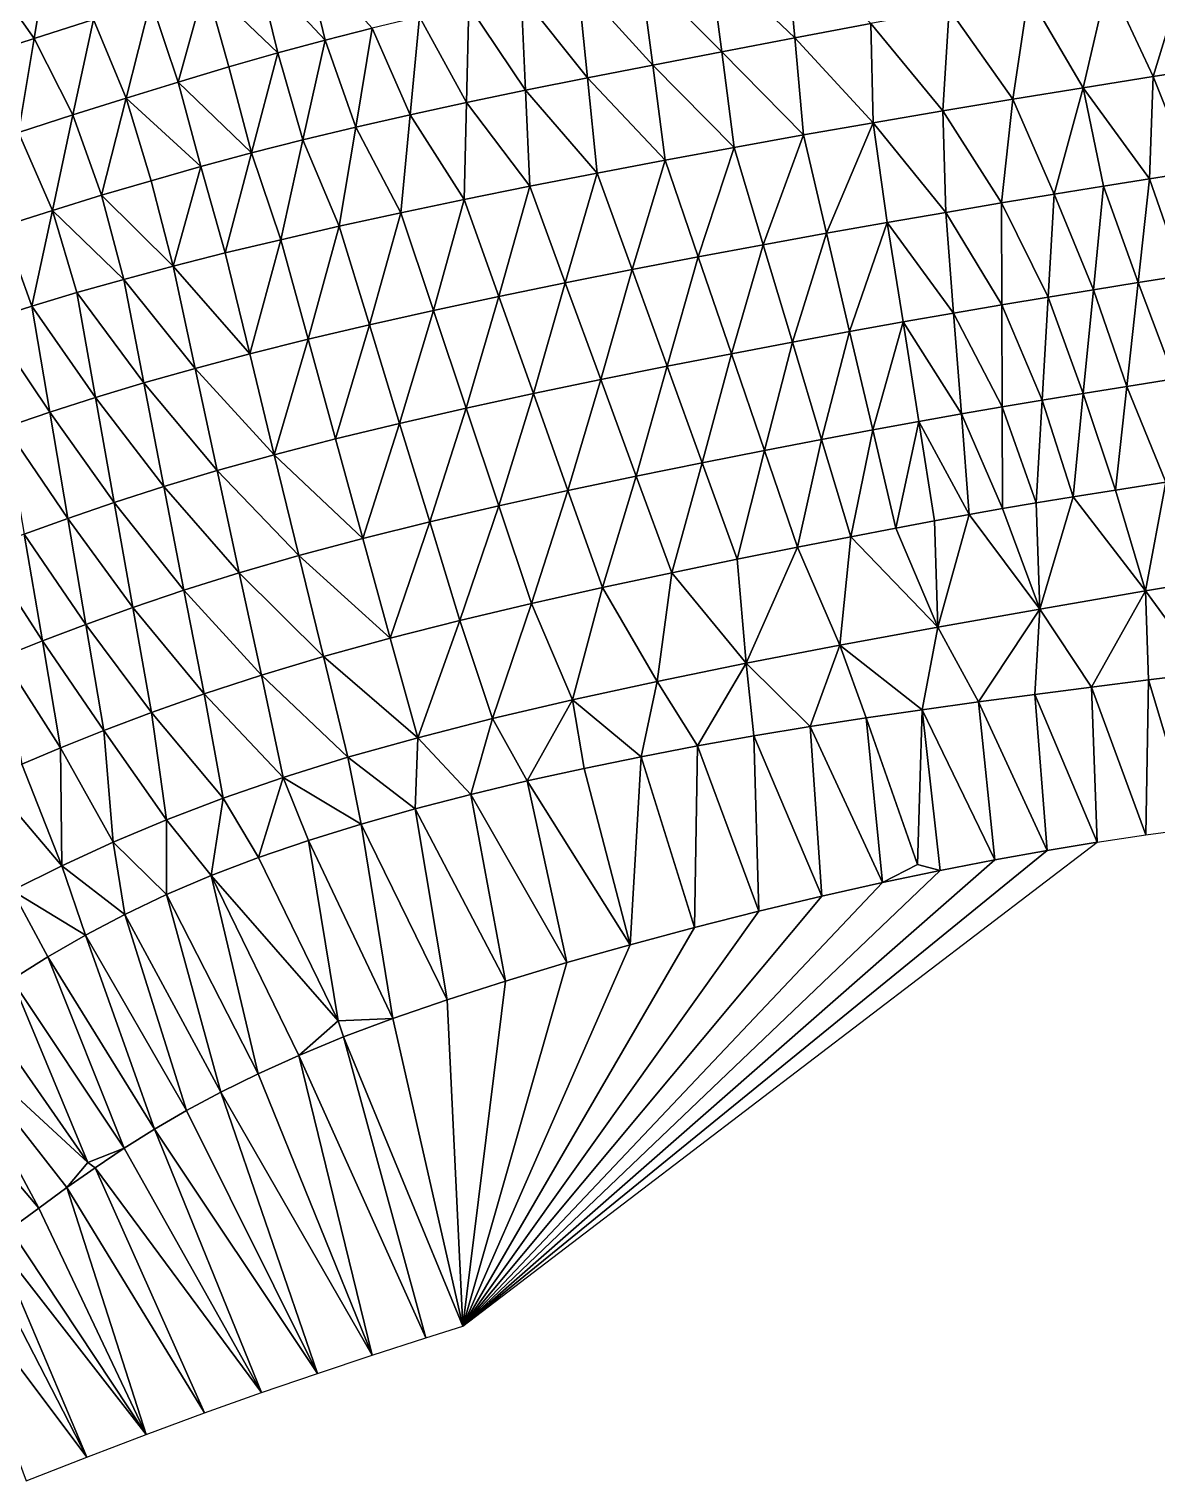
# Model space of a CAD drawing. Header units: metres. Extents: x 0 to 433, y 0 to 317.
# Drawn here: x 226.35 to 240.3, y 264.07 to 282.02 of the extents above; entities that cross this region are included whole.
import ezdxf

# ---------------------------------------------------------------- set-up
doc = ezdxf.new("R2010")
doc.units = ezdxf.units.M
doc.layers.add('TERRAIN_TIN', color=8, linetype='Continuous')

msp = doc.modelspace()

# ---------------------------------------------------------------- linework, layer by layer
at = {"layer": 'TERRAIN_TIN'}
for points in [[(225.785, 282.802, 6), (226.418, 281.904, 7), (226.609, 283.064, 6)], [(226.609, 283.064, 6), (226.418, 281.904, 7), (227.152, 282.141, 7)], [(229.17, 282.785, 7), (230.017, 281.885, 8), (229.757, 282.964, 7)], [(230.017, 281.885, 8), (230.596, 282.033, 8), (229.757, 282.964, 7)], [(234.766, 282.923, 8), (235.822, 281.912, 9), (235.714, 283.112, 8)], [(235.822, 281.912, 9), (236.764, 282.088, 9), (235.714, 283.112, 8)], [(225.785, 282.802, 6), (225.666, 281.662, 7), (226.418, 281.904, 7)], [(229.431, 281.726, 8), (229.17, 282.785, 7), (228.536, 282.585, 7)], [(230.017, 281.885, 8), (229.17, 282.785, 7), (229.431, 281.726, 8)], [(234.92, 281.741, 9), (234.766, 282.923, 8), (233.912, 282.752, 8)], [(234.92, 281.741, 9), (235.822, 281.912, 9), (234.766, 282.923, 8)], [(239.698, 282.626, 9), (240.257, 281.434, 10), (240.671, 282.8, 9)], [(240.257, 281.434, 10), (241.128, 281.572, 10), (240.671, 282.8, 9)], [(228.199, 281.366, 8), (228.536, 282.585, 7), (227.86, 282.369, 7)], [(228.536, 282.585, 7), (228.199, 281.366, 8), (228.825, 281.553, 8)], [(229.431, 281.726, 8), (228.536, 282.585, 7), (228.825, 281.553, 8)], [(232.44, 282.45, 8), (233.259, 281.418, 9), (233.141, 282.595, 8)], [(234.066, 281.576, 9), (233.912, 282.752, 8), (233.141, 282.595, 8)], [(233.259, 281.418, 9), (234.066, 281.576, 9), (233.141, 282.595, 8)], [(234.92, 281.741, 9), (233.912, 282.752, 8), (234.066, 281.576, 9)], [(239.698, 282.626, 9), (238.714, 282.448, 9), (239.388, 281.294, 10)], [(240.257, 281.434, 10), (239.698, 282.626, 9), (239.388, 281.294, 10)], [(232.494, 281.264, 9), (232.44, 282.45, 8), (231.792, 282.31, 8)], [(232.494, 281.264, 9), (233.259, 281.418, 9), (232.44, 282.45, 8)], [(238.52, 281.153, 10), (238.714, 282.448, 9), (237.732, 282.268, 9)], [(238.714, 282.448, 9), (238.52, 281.153, 10), (239.388, 281.294, 10)], [(227.86, 282.369, 7), (227.152, 282.141, 7), (227.556, 281.167, 8)], [(228.199, 281.366, 8), (227.86, 282.369, 7), (227.556, 281.167, 8)], [(231.182, 282.173, 8), (231.764, 281.112, 9), (231.792, 282.31, 8)], [(231.764, 281.112, 9), (232.494, 281.264, 9), (231.792, 282.31, 8)], [(236.764, 282.088, 9), (237.654, 281.009, 10), (237.732, 282.268, 9)], [(237.654, 281.009, 10), (238.52, 281.153, 10), (237.732, 282.268, 9)], [(226.418, 281.904, 7), (226.897, 280.959, 8), (227.152, 282.141, 7)], [(227.152, 282.141, 7), (226.897, 280.959, 8), (227.556, 281.167, 8)], [(231.182, 282.173, 8), (230.596, 282.033, 8), (231.066, 280.96, 9)], [(231.764, 281.112, 9), (231.182, 282.173, 8), (231.066, 280.96, 9)], [(236.764, 282.088, 9), (235.822, 281.912, 9), (236.791, 280.862, 10)], [(237.654, 281.009, 10), (236.764, 282.088, 9), (236.791, 280.862, 10)], [(226.418, 281.904, 7), (225.666, 281.662, 7), (226.226, 280.743, 8)], [(226.897, 280.959, 8), (226.418, 281.904, 7), (226.226, 280.743, 8)], [(230.017, 281.885, 8), (229.431, 281.726, 8), (229.742, 280.651, 9)], [(230.394, 280.807, 9), (230.017, 281.885, 8), (229.742, 280.651, 9)], [(230.017, 281.885, 8), (230.394, 280.807, 9), (230.596, 282.033, 8)], [(230.596, 282.033, 8), (230.394, 280.807, 9), (231.066, 280.96, 9)], [(235.822, 281.912, 9), (234.92, 281.741, 9), (235.93, 280.712, 10)], [(236.791, 280.862, 10), (235.822, 281.912, 9), (235.93, 280.712, 10)], [(229.106, 280.489, 9), (229.431, 281.726, 8), (228.825, 281.553, 8)], [(229.431, 281.726, 8), (229.106, 280.489, 9), (229.742, 280.651, 9)], [(235.074, 280.558, 10), (234.92, 281.741, 9), (234.066, 281.576, 9)], [(234.92, 281.741, 9), (235.074, 280.558, 10), (235.93, 280.712, 10)], [(228.199, 281.366, 8), (229.106, 280.489, 9), (228.825, 281.553, 8)], [(234.221, 280.401, 10), (234.066, 281.576, 9), (233.259, 281.418, 9)], [(234.221, 280.401, 10), (235.074, 280.558, 10), (234.066, 281.576, 9)], [(240.257, 281.434, 10), (240.73, 280.253, 11), (241.128, 281.572, 10)], [(228.48, 280.321, 9), (228.199, 281.366, 8), (227.556, 281.167, 8)], [(229.106, 280.489, 9), (228.199, 281.366, 8), (228.48, 280.321, 9)], [(232.494, 281.264, 9), (233.378, 280.241, 10), (233.259, 281.418, 9)], [(233.378, 280.241, 10), (234.221, 280.401, 10), (233.259, 281.418, 9)], [(240.209, 280.17, 11), (240.257, 281.434, 10), (239.388, 281.294, 10)], [(240.73, 280.253, 11), (240.257, 281.434, 10), (240.209, 280.17, 11)], [(226.897, 280.959, 8), (227.251, 279.965, 9), (227.556, 281.167, 8)], [(227.251, 279.965, 9), (227.863, 280.146, 9), (227.556, 281.167, 8)], [(227.863, 280.146, 9), (228.48, 280.321, 9), (227.556, 281.167, 8)], [(231.764, 281.112, 9), (232.548, 280.078, 10), (232.494, 281.264, 9)], [(232.548, 280.078, 10), (233.378, 280.241, 10), (232.494, 281.264, 9)], [(238.379, 279.871, 11), (238.52, 281.153, 10), (237.654, 281.009, 10)], [(238.52, 281.153, 10), (238.379, 279.871, 11), (239.03, 279.979, 11)], [(238.52, 281.153, 10), (239.03, 279.979, 11), (239.388, 281.294, 10)], [(239.03, 279.979, 11), (239.642, 280.078, 11), (239.388, 281.294, 10)], [(239.642, 280.078, 11), (240.209, 280.17, 11), (239.388, 281.294, 10)], [(231.764, 281.112, 9), (231.066, 280.96, 9), (231.737, 279.913, 10)], [(232.548, 280.078, 10), (231.764, 281.112, 9), (231.737, 279.913, 10)], [(237.654, 281.009, 10), (236.791, 280.862, 10), (237.69, 279.754, 11)], [(238.379, 279.871, 11), (237.654, 281.009, 10), (237.69, 279.754, 11)], [(226.643, 279.777, 9), (226.897, 280.959, 8), (226.226, 280.743, 8)], [(226.897, 280.959, 8), (226.643, 279.777, 9), (227.251, 279.965, 9)], [(230.191, 279.582, 10), (230.394, 280.807, 9), (229.742, 280.651, 9)], [(230.95, 279.748, 10), (230.394, 280.807, 9), (230.191, 279.582, 10)], [(230.394, 280.807, 9), (230.95, 279.748, 10), (231.066, 280.96, 9)], [(231.066, 280.96, 9), (230.95, 279.748, 10), (231.737, 279.913, 10)], [(236.214, 279.496, 11), (236.791, 280.862, 10), (235.93, 280.712, 10)], [(236.967, 279.629, 11), (236.791, 280.862, 10), (236.214, 279.496, 11)], [(236.791, 280.862, 10), (236.967, 279.629, 11), (237.69, 279.754, 11)], [(226.035, 279.583, 9), (226.643, 279.777, 9), (226.226, 280.743, 8)], [(229.106, 280.489, 9), (229.466, 279.416, 10), (229.742, 280.651, 9)], [(229.466, 279.416, 10), (230.191, 279.582, 10), (229.742, 280.651, 9)], [(235.074, 280.558, 10), (235.434, 279.354, 11), (235.93, 280.712, 10)], [(235.434, 279.354, 11), (236.214, 279.496, 11), (235.93, 280.712, 10)], [(229.106, 280.489, 9), (228.48, 280.321, 9), (228.78, 279.252, 10)], [(229.466, 279.416, 10), (229.106, 280.489, 9), (228.78, 279.252, 10)], [(234.63, 279.204, 11), (235.074, 280.558, 10), (234.221, 280.401, 10)], [(234.63, 279.204, 11), (235.434, 279.354, 11), (235.074, 280.558, 10)], [(227.863, 280.146, 9), (228.135, 279.089, 10), (228.48, 280.321, 9)], [(228.48, 280.321, 9), (228.135, 279.089, 10), (228.78, 279.252, 10)], [(233.378, 280.241, 10), (233.811, 279.047, 11), (234.221, 280.401, 10)], [(233.811, 279.047, 11), (234.63, 279.204, 11), (234.221, 280.401, 10)], [(240.625, 278.974, 12), (240.73, 280.253, 11), (240.209, 280.17, 11)], [(228.135, 279.089, 10), (227.863, 280.146, 9), (227.251, 279.965, 9)], [(232.164, 278.713, 11), (232.548, 280.078, 10), (231.737, 279.913, 10)], [(232.986, 278.883, 11), (232.548, 280.078, 10), (232.164, 278.713, 11)], [(233.378, 280.241, 10), (232.548, 280.078, 10), (232.986, 278.883, 11)], [(233.811, 279.047, 11), (233.378, 280.241, 10), (232.986, 278.883, 11)], [(239.516, 278.797, 12), (239.642, 280.078, 11), (239.03, 279.979, 11)], [(239.642, 280.078, 11), (239.516, 278.797, 12), (240.07, 278.886, 12)], [(240.209, 280.17, 11), (239.642, 280.078, 11), (240.07, 278.886, 12)], [(240.625, 278.974, 12), (240.209, 280.17, 11), (240.07, 278.886, 12)], [(226.643, 279.777, 9), (227.527, 278.926, 10), (227.251, 279.965, 9)], [(227.527, 278.926, 10), (228.135, 279.089, 10), (227.251, 279.965, 9)], [(230.95, 279.748, 10), (231.354, 278.54, 11), (231.737, 279.913, 10)], [(231.354, 278.54, 11), (232.164, 278.713, 11), (231.737, 279.913, 10)], [(239.03, 279.979, 11), (238.379, 279.871, 11), (238.957, 278.706, 12)], [(239.516, 278.797, 12), (239.03, 279.979, 11), (238.957, 278.706, 12)], [(226.035, 279.583, 9), (226.389, 278.595, 10), (226.643, 279.777, 9)], [(226.389, 278.595, 10), (226.947, 278.762, 10), (226.643, 279.777, 9)], [(226.947, 278.762, 10), (227.527, 278.926, 10), (226.643, 279.777, 9)], [(230.95, 279.748, 10), (230.191, 279.582, 10), (230.564, 278.363, 11)], [(231.354, 278.54, 11), (230.95, 279.748, 10), (230.564, 278.363, 11)], [(236.967, 279.629, 11), (237.787, 278.509, 12), (237.69, 279.754, 11)], [(238.383, 278.611, 12), (238.379, 279.871, 11), (237.69, 279.754, 11)], [(237.787, 278.509, 12), (238.383, 278.611, 12), (237.69, 279.754, 11)], [(238.379, 279.871, 11), (238.383, 278.611, 12), (238.957, 278.706, 12)], [(226.389, 278.595, 10), (226.035, 279.583, 9), (225.844, 278.423, 10)], [(229.466, 279.416, 10), (229.805, 278.185, 11), (230.191, 279.582, 10)], [(230.191, 279.582, 10), (229.805, 278.185, 11), (230.564, 278.363, 11)], [(236.501, 278.281, 12), (236.967, 279.629, 11), (236.214, 279.496, 11)], [(236.501, 278.281, 12), (237.162, 278.4, 12), (236.967, 279.629, 11)], [(237.162, 278.4, 12), (237.787, 278.509, 12), (236.967, 279.629, 11)], [(229.084, 278.005, 11), (229.466, 279.416, 10), (228.78, 279.252, 10)], [(229.084, 278.005, 11), (229.805, 278.185, 11), (229.466, 279.416, 10)], [(234.63, 279.204, 11), (235.039, 278.007, 12), (235.434, 279.354, 11)], [(235.039, 278.007, 12), (235.794, 278.15, 12), (235.434, 279.354, 11)], [(235.434, 279.354, 11), (235.794, 278.15, 12), (236.214, 279.496, 11)], [(235.794, 278.15, 12), (236.501, 278.281, 12), (236.214, 279.496, 11)], [(228.135, 279.089, 10), (229.084, 278.005, 11), (228.78, 279.252, 10)], [(234.63, 279.204, 11), (233.811, 279.047, 11), (234.245, 277.853, 12)], [(235.039, 278.007, 12), (234.63, 279.204, 11), (234.245, 277.853, 12)], [(228.408, 277.825, 11), (228.135, 279.089, 10), (227.527, 278.926, 10)], [(228.135, 279.089, 10), (228.408, 277.825, 11), (229.084, 278.005, 11)], [(233.425, 277.688, 12), (233.811, 279.047, 11), (232.986, 278.883, 11)], [(233.811, 279.047, 11), (233.425, 277.688, 12), (234.245, 277.853, 12)], [(227.527, 278.926, 10), (226.947, 278.762, 10), (227.775, 277.645, 11)], [(228.408, 277.825, 11), (227.527, 278.926, 10), (227.775, 277.645, 11)], [(232.986, 278.883, 11), (232.164, 278.713, 11), (232.591, 277.514, 12)], [(233.425, 277.688, 12), (232.986, 278.883, 11), (232.591, 277.514, 12)], [(239.516, 278.797, 12), (239.93, 277.603, 13), (240.07, 278.886, 12)], [(240.07, 278.886, 12), (239.93, 277.603, 13), (240.519, 277.696, 13)], [(240.625, 278.974, 12), (240.07, 278.886, 12), (240.519, 277.696, 13)], [(226.947, 278.762, 10), (226.389, 278.595, 10), (227.177, 277.464, 11)], [(226.947, 278.762, 10), (227.177, 277.464, 11), (227.775, 277.645, 11)], [(232.164, 278.713, 11), (231.354, 278.54, 11), (231.758, 277.332, 12)], [(232.591, 277.514, 12), (232.164, 278.713, 11), (231.758, 277.332, 12)], [(238.383, 278.611, 12), (238.883, 277.434, 13), (238.957, 278.706, 12)], [(238.957, 278.706, 12), (238.883, 277.434, 13), (239.391, 277.516, 13)], [(239.516, 278.797, 12), (238.957, 278.706, 12), (239.391, 277.516, 13)], [(239.93, 277.603, 13), (239.516, 278.797, 12), (239.391, 277.516, 13)], [(226.389, 278.595, 10), (225.844, 278.423, 10), (226.611, 277.283, 11)], [(227.177, 277.464, 11), (226.389, 278.595, 10), (226.611, 277.283, 11)], [(230.937, 277.145, 12), (231.354, 278.54, 11), (230.564, 278.363, 11)], [(231.354, 278.54, 11), (230.937, 277.145, 12), (231.758, 277.332, 12)], [(237.884, 277.264, 13), (237.787, 278.509, 12), (237.162, 278.4, 12)], [(237.787, 278.509, 12), (238.387, 277.351, 13), (238.383, 278.611, 12)], [(238.387, 277.351, 13), (237.787, 278.509, 12), (237.884, 277.264, 13)], [(238.387, 277.351, 13), (238.883, 277.434, 13), (238.383, 278.611, 12)], [(225.844, 278.423, 10), (226.069, 277.1, 11), (226.611, 277.283, 11)], [(229.805, 278.185, 11), (230.143, 276.953, 12), (230.564, 278.363, 11)], [(230.143, 276.953, 12), (230.937, 277.145, 12), (230.564, 278.363, 11)], [(236.501, 278.281, 12), (235.794, 278.15, 12), (236.155, 276.947, 13)], [(236.787, 277.066, 13), (236.501, 278.281, 12), (236.155, 276.947, 13)], [(237.162, 278.4, 12), (236.501, 278.281, 12), (236.787, 277.066, 13)], [(237.357, 277.17, 13), (237.162, 278.4, 12), (236.787, 277.066, 13)], [(237.357, 277.17, 13), (237.884, 277.264, 13), (237.162, 278.4, 12)], [(229.805, 278.185, 11), (229.084, 278.005, 11), (229.387, 276.758, 12)], [(230.143, 276.953, 12), (229.805, 278.185, 11), (229.387, 276.758, 12)], [(235.794, 278.15, 12), (235.039, 278.007, 12), (235.448, 276.811, 13)], [(236.155, 276.947, 13), (235.794, 278.15, 12), (235.448, 276.811, 13)], [(229.084, 278.005, 11), (228.408, 277.825, 11), (229.387, 276.758, 12)], [(234.679, 276.659, 13), (235.039, 278.007, 12), (234.245, 277.853, 12)], [(235.039, 278.007, 12), (234.679, 276.659, 13), (235.448, 276.811, 13)], [(228.681, 276.561, 12), (228.408, 277.825, 11), (227.775, 277.645, 11)], [(228.408, 277.825, 11), (228.681, 276.561, 12), (229.387, 276.758, 12)], [(233.425, 277.688, 12), (233.863, 276.493, 13), (234.245, 277.853, 12)], [(233.863, 276.493, 13), (234.679, 276.659, 13), (234.245, 277.853, 12)], [(227.177, 277.464, 11), (228.023, 276.363, 12), (227.775, 277.645, 11)], [(228.023, 276.363, 12), (228.681, 276.561, 12), (227.775, 277.645, 11)], [(233.018, 276.314, 13), (233.425, 277.688, 12), (232.591, 277.514, 12)], [(233.425, 277.688, 12), (233.018, 276.314, 13), (233.863, 276.493, 13)], [(239.791, 276.319, 14), (239.93, 277.603, 13), (239.391, 277.516, 13)], [(239.93, 277.603, 13), (239.791, 276.319, 14), (240.413, 276.417, 14)], [(240.519, 277.696, 13), (239.93, 277.603, 13), (240.413, 276.417, 14)], [(227.408, 276.166, 12), (227.177, 277.464, 11), (226.611, 277.283, 11)], [(227.177, 277.464, 11), (227.408, 276.166, 12), (228.023, 276.363, 12)], [(232.162, 276.125, 13), (232.591, 277.514, 12), (231.758, 277.332, 12)], [(233.018, 276.314, 13), (232.591, 277.514, 12), (232.162, 276.125, 13)], [(238.883, 277.434, 13), (238.387, 277.351, 13), (238.809, 276.161, 14)], [(238.883, 277.434, 13), (238.809, 276.161, 14), (239.266, 276.235, 14)], [(238.883, 277.434, 13), (239.266, 276.235, 14), (239.391, 277.516, 13)], [(239.266, 276.235, 14), (239.791, 276.319, 14), (239.391, 277.516, 13)], [(226.069, 277.1, 11), (226.833, 275.97, 12), (226.611, 277.283, 11)], [(226.833, 275.97, 12), (227.408, 276.166, 12), (226.611, 277.283, 11)], [(230.937, 277.145, 12), (231.31, 275.927, 13), (231.758, 277.332, 12)], [(231.31, 275.927, 13), (232.162, 276.125, 13), (231.758, 277.332, 12)], [(237.357, 277.17, 13), (237.981, 276.019, 14), (237.884, 277.264, 13)], [(238.387, 277.351, 13), (237.884, 277.264, 13), (238.391, 276.091, 14)], [(237.884, 277.264, 13), (237.981, 276.019, 14), (238.391, 276.091, 14)], [(238.809, 276.161, 14), (238.387, 277.351, 13), (238.391, 276.091, 14)], [(226.069, 277.1, 11), (226.294, 275.777, 12), (226.833, 275.97, 12)], [(230.937, 277.145, 12), (230.143, 276.953, 12), (230.481, 275.722, 13)], [(231.31, 275.927, 13), (230.937, 277.145, 12), (230.481, 275.722, 13)], [(236.515, 275.743, 14), (236.787, 277.066, 13), (236.155, 276.947, 13)], [(236.787, 277.066, 13), (236.515, 275.743, 14), (237.073, 275.85, 14)], [(237.357, 277.17, 13), (236.787, 277.066, 13), (237.073, 275.85, 14)], [(237.552, 275.941, 14), (237.357, 277.17, 13), (237.073, 275.85, 14)], [(237.981, 276.019, 14), (237.357, 277.17, 13), (237.552, 275.941, 14)], [(230.143, 276.953, 12), (229.387, 276.758, 12), (230.481, 275.722, 13)], [(236.155, 276.947, 13), (235.448, 276.811, 13), (235.857, 275.614, 14)], [(236.515, 275.743, 14), (236.155, 276.947, 13), (235.857, 275.614, 14)], [(228.681, 276.561, 12), (229.691, 275.511, 13), (229.387, 276.758, 12)], [(229.387, 276.758, 12), (229.691, 275.511, 13), (230.481, 275.722, 13)], [(234.679, 276.659, 13), (233.863, 276.493, 13), (234.301, 275.298, 14)], [(235.112, 275.465, 14), (234.679, 276.659, 13), (234.301, 275.298, 14)], [(234.679, 276.659, 13), (235.112, 275.465, 14), (235.448, 276.811, 13)], [(235.448, 276.811, 13), (235.112, 275.465, 14), (235.857, 275.614, 14)], [(228.681, 276.561, 12), (228.023, 276.363, 12), (228.954, 275.297, 13)], [(229.691, 275.511, 13), (228.681, 276.561, 12), (228.954, 275.297, 13)], [(233.863, 276.493, 13), (233.018, 276.314, 13), (233.446, 275.115, 14)], [(234.301, 275.298, 14), (233.863, 276.493, 13), (233.446, 275.115, 14)], [(227.408, 276.166, 12), (228.27, 275.082, 13), (228.023, 276.363, 12)], [(228.023, 276.363, 12), (228.27, 275.082, 13), (228.954, 275.297, 13)], [(233.018, 276.314, 13), (232.162, 276.125, 13), (232.566, 274.917, 14)], [(233.018, 276.314, 13), (232.566, 274.917, 14), (233.446, 275.115, 14)], [(240.16, 275.074, 15), (239.791, 276.319, 14), (239.266, 276.235, 14)], [(239.791, 276.319, 14), (240.16, 275.074, 15), (240.413, 276.417, 14)], [(240.16, 275.074, 15), (241.49, 275.299, 15), (240.413, 276.417, 14)], [(227.408, 276.166, 12), (226.833, 275.97, 12), (227.639, 274.868, 13)], [(228.27, 275.082, 13), (227.408, 276.166, 12), (227.639, 274.868, 13)], [(232.162, 276.125, 13), (231.31, 275.927, 13), (231.683, 274.708, 14)], [(232.566, 274.917, 14), (232.162, 276.125, 13), (231.683, 274.708, 14)], [(238.809, 276.161, 14), (238.391, 276.091, 14), (238.853, 274.849, 15)], [(239.266, 276.235, 14), (238.809, 276.161, 14), (238.853, 274.849, 15)], [(240.16, 275.074, 15), (239.266, 276.235, 14), (238.853, 274.849, 15)], [(226.833, 275.97, 12), (226.294, 275.777, 12), (227.056, 274.658, 13)], [(227.639, 274.868, 13), (226.833, 275.97, 12), (227.056, 274.658, 13)], [(237.591, 274.625, 15), (237.552, 275.941, 14), (237.073, 275.85, 14)], [(237.981, 276.019, 14), (237.552, 275.941, 14), (237.591, 274.625, 15)], [(237.981, 276.019, 14), (237.591, 274.625, 15), (238.853, 274.849, 15)], [(238.391, 276.091, 14), (237.981, 276.019, 14), (238.853, 274.849, 15)], [(226.294, 275.777, 12), (225.787, 275.588, 12), (226.519, 274.455, 13)], [(226.294, 275.777, 12), (226.519, 274.455, 13), (227.056, 274.658, 13)], [(230.819, 274.49, 14), (231.31, 275.927, 13), (230.481, 275.722, 13)], [(231.31, 275.927, 13), (230.819, 274.49, 14), (231.683, 274.708, 14)], [(236.515, 275.743, 14), (237.591, 274.625, 15), (237.073, 275.85, 14)], [(225.787, 275.588, 12), (226.027, 274.259, 13), (226.519, 274.455, 13)], [(229.691, 275.511, 13), (230.819, 274.49, 14), (230.481, 275.722, 13)], [(235.112, 275.465, 14), (235.223, 274.179, 15), (235.857, 275.614, 14)], [(235.223, 274.179, 15), (236.38, 274.402, 15), (235.857, 275.614, 14)], [(236.38, 274.402, 15), (236.515, 275.743, 14), (235.857, 275.614, 14)], [(237.591, 274.625, 15), (236.515, 275.743, 14), (236.38, 274.402, 15)], [(229.994, 274.264, 14), (229.691, 275.511, 13), (228.954, 275.297, 13)], [(229.994, 274.264, 14), (230.819, 274.49, 14), (229.691, 275.511, 13)], [(235.223, 274.179, 15), (235.112, 275.465, 14), (234.301, 275.298, 14)], [(228.27, 275.082, 13), (229.227, 274.033, 14), (228.954, 275.297, 13)], [(229.227, 274.033, 14), (229.994, 274.264, 14), (228.954, 275.297, 13)], [(234.12, 273.954, 15), (234.301, 275.298, 14), (233.446, 275.115, 14)], [(234.12, 273.954, 15), (235.223, 274.179, 15), (234.301, 275.298, 14)], [(241.49, 275.299, 15), (240.16, 275.074, 15), (240.903, 274.061, 16)], [(228.27, 275.082, 13), (227.639, 274.868, 13), (228.518, 273.8, 14)], [(229.227, 274.033, 14), (228.27, 275.082, 13), (228.518, 273.8, 14)], [(232.566, 274.917, 14), (233.074, 273.726, 15), (233.446, 275.115, 14)], [(233.074, 273.726, 15), (234.12, 273.954, 15), (233.446, 275.115, 14)], [(239.492, 273.884, 16), (240.16, 275.074, 15), (238.853, 274.849, 15)], [(240.16, 275.074, 15), (239.492, 273.884, 16), (240.197, 273.973, 16)], [(240.16, 275.074, 15), (240.197, 273.973, 16), (240.903, 274.061, 16)], [(227.869, 273.57, 14), (227.639, 274.868, 13), (227.056, 274.658, 13)], [(227.639, 274.868, 13), (227.869, 273.57, 14), (228.518, 273.8, 14)], [(232.087, 273.495, 15), (232.566, 274.917, 14), (231.683, 274.708, 14)], [(232.566, 274.917, 14), (232.087, 273.495, 15), (233.074, 273.726, 15)], [(230.819, 274.49, 14), (231.161, 273.259, 15), (231.683, 274.708, 14)], [(231.161, 273.259, 15), (232.087, 273.495, 15), (231.683, 274.708, 14)], [(237.591, 274.625, 15), (238.095, 273.701, 16), (238.853, 274.849, 15)], [(238.095, 273.701, 16), (238.792, 273.794, 16), (238.853, 274.849, 15)], [(238.792, 273.794, 16), (239.492, 273.884, 16), (238.853, 274.849, 15)], [(226.519, 274.455, 13), (227.278, 273.346, 14), (227.056, 274.658, 13)], [(227.278, 273.346, 14), (227.869, 273.57, 14), (227.056, 274.658, 13)], [(237.4, 273.604, 16), (237.591, 274.625, 15), (236.38, 274.402, 15)], [(238.095, 273.701, 16), (237.591, 274.625, 15), (237.4, 273.604, 16)], [(226.519, 274.455, 13), (226.027, 274.259, 13), (226.744, 273.132, 14)], [(227.278, 273.346, 14), (226.519, 274.455, 13), (226.744, 273.132, 14)], [(230.819, 274.49, 14), (229.994, 274.264, 14), (231.161, 273.259, 15)], [(236.38, 274.402, 15), (235.223, 274.179, 15), (236.014, 273.396, 16)], [(236.707, 273.503, 16), (236.38, 274.402, 15), (236.014, 273.396, 16)], [(237.4, 273.604, 16), (236.38, 274.402, 15), (236.707, 273.503, 16)], [(226.027, 274.259, 13), (226.267, 272.931, 14), (226.744, 273.132, 14)], [(229.994, 274.264, 14), (229.227, 274.033, 14), (230.298, 273.017, 15)], [(231.161, 273.259, 15), (229.994, 274.264, 14), (230.298, 273.017, 15)], [(235.223, 274.179, 15), (234.12, 273.954, 15), (234.622, 273.157, 16)], [(235.319, 273.281, 16), (235.223, 274.179, 15), (234.622, 273.157, 16)], [(235.223, 274.179, 15), (235.319, 273.281, 16), (236.014, 273.396, 16)], [(229.498, 272.768, 15), (229.227, 274.033, 14), (228.518, 273.8, 14)], [(229.227, 274.033, 14), (229.498, 272.768, 15), (230.298, 273.017, 15)], [(239.492, 273.884, 16), (240.164, 272.056, 17), (240.197, 273.973, 16)], [(240.197, 273.973, 16), (240.164, 272.056, 17), (240.748, 272.137, 17)], [(240.903, 274.061, 16), (240.197, 273.973, 16), (240.748, 272.137, 17)], [(227.869, 273.57, 14), (228.753, 272.51, 15), (228.518, 273.8, 14)], [(228.753, 272.51, 15), (229.498, 272.768, 15), (228.518, 273.8, 14)], [(233.922, 273.024, 16), (234.12, 273.954, 15), (233.074, 273.726, 15)], [(234.12, 273.954, 15), (233.922, 273.024, 16), (234.622, 273.157, 16)], [(238.095, 273.701, 16), (238.943, 271.864, 17), (238.792, 273.794, 16)], [(239.564, 271.966, 17), (239.492, 273.884, 16), (238.792, 273.794, 16)], [(238.943, 271.864, 17), (239.564, 271.966, 17), (238.792, 273.794, 16)], [(240.164, 272.056, 17), (239.492, 273.884, 16), (239.564, 271.966, 17)], [(232.087, 273.495, 15), (232.513, 272.724, 16), (233.074, 273.726, 15)], [(232.513, 272.724, 16), (233.217, 272.879, 16), (233.074, 273.726, 15)], [(233.217, 272.879, 16), (233.922, 273.024, 16), (233.074, 273.726, 15)], [(237.4, 273.604, 16), (236.707, 273.503, 16), (237.341, 271.689, 17)], [(237.62, 271.618, 17), (237.4, 273.604, 16), (237.341, 271.689, 17)], [(238.095, 273.701, 16), (237.4, 273.604, 16), (238.297, 271.749, 17)], [(237.4, 273.604, 16), (237.62, 271.618, 17), (238.297, 271.749, 17)], [(238.943, 271.864, 17), (238.095, 273.701, 16), (238.297, 271.749, 17)], [(227.278, 273.346, 14), (228.054, 272.243, 15), (227.869, 273.57, 14)], [(227.869, 273.57, 14), (228.054, 272.243, 15), (228.753, 272.51, 15)], [(232.087, 273.495, 15), (231.161, 273.259, 15), (231.816, 272.557, 16)], [(232.513, 272.724, 16), (232.087, 273.495, 15), (231.816, 272.557, 16)], [(236.707, 273.503, 16), (236.014, 273.396, 16), (236.907, 271.469, 17)], [(237.341, 271.689, 17), (236.707, 273.503, 16), (236.907, 271.469, 17)], [(227.278, 273.346, 14), (226.744, 273.132, 14), (227.393, 271.965, 15)], [(228.054, 272.243, 15), (227.278, 273.346, 14), (227.393, 271.965, 15)], [(231.129, 272.378, 16), (231.161, 273.259, 15), (230.298, 273.017, 15)], [(231.161, 273.259, 15), (231.129, 272.378, 16), (231.816, 272.557, 16)], [(235.377, 271.114, 17), (235.319, 273.281, 16), (234.622, 273.157, 16)], [(235.319, 273.281, 16), (236.156, 271.3, 17), (236.014, 273.396, 16)], [(236.156, 271.3, 17), (235.319, 273.281, 16), (235.377, 271.114, 17)], [(236.014, 273.396, 16), (236.156, 271.3, 17), (236.907, 271.469, 17)], [(226.267, 272.931, 14), (226.759, 271.674, 15), (226.744, 273.132, 14)], [(226.744, 273.132, 14), (226.759, 271.674, 15), (227.393, 271.965, 15)], [(233.922, 273.024, 16), (234.584, 270.912, 17), (234.622, 273.157, 16)], [(234.584, 270.912, 17), (235.377, 271.114, 17), (234.622, 273.157, 16)], [(226.759, 271.674, 15), (226.267, 272.931, 14), (225.846, 272.748, 14)], [(229.498, 272.768, 15), (230.46, 272.189, 16), (230.298, 273.017, 15)], [(230.46, 272.189, 16), (231.129, 272.378, 16), (230.298, 273.017, 15)], [(233.922, 273.024, 16), (233.217, 272.879, 16), (233.789, 270.699, 17)], [(234.584, 270.912, 17), (233.922, 273.024, 16), (233.789, 270.699, 17)], [(226.144, 271.37, 15), (226.759, 271.674, 15), (225.846, 272.748, 14)], [(229.192, 271.777, 16), (229.498, 272.768, 15), (228.753, 272.51, 15)], [(229.498, 272.768, 15), (229.192, 271.777, 16), (229.812, 271.988, 16)], [(230.46, 272.189, 16), (229.498, 272.768, 15), (229.812, 271.988, 16)], [(233.006, 270.477, 17), (232.513, 272.724, 16), (231.816, 272.557, 16)], [(233.217, 272.879, 16), (232.513, 272.724, 16), (233.789, 270.699, 17)], [(232.513, 272.724, 16), (233.006, 270.477, 17), (233.789, 270.699, 17)], [(231.129, 272.378, 16), (232.247, 270.249, 17), (231.816, 272.557, 16)], [(232.247, 270.249, 17), (233.006, 270.477, 17), (231.816, 272.557, 16)], [(228.054, 272.243, 15), (228.606, 271.554, 16), (228.753, 272.51, 15)], [(228.606, 271.554, 16), (229.192, 271.777, 16), (228.753, 272.51, 15)], [(230.46, 272.189, 16), (231.526, 270.018, 17), (231.129, 272.378, 16)], [(231.129, 272.378, 16), (231.526, 270.018, 17), (232.247, 270.249, 17)], [(228.056, 271.32, 16), (228.054, 272.243, 15), (227.393, 271.965, 15)], [(228.054, 272.243, 15), (228.056, 271.32, 16), (228.606, 271.554, 16)], [(230.855, 269.787, 17), (230.46, 272.189, 16), (229.812, 271.988, 16)], [(230.46, 272.189, 16), (230.855, 269.787, 17), (231.526, 270.018, 17)], [(229.192, 271.777, 16), (230.177, 269.757, 17), (229.812, 271.988, 16)], [(230.177, 269.757, 17), (230.855, 269.787, 17), (229.812, 271.988, 16)], [(226.759, 271.674, 15), (227.539, 271.074, 16), (227.393, 271.965, 15)], [(227.539, 271.074, 16), (228.056, 271.32, 16), (227.393, 271.965, 15)], [(239.564, 271.966, 17), (238.943, 271.864, 17), (231.719, 265.981, 18)], [(238.943, 271.864, 17), (238.297, 271.749, 17), (231.719, 265.981, 18)], [(226.759, 271.674, 15), (226.144, 271.37, 15), (227.051, 270.817, 16)], [(227.539, 271.074, 16), (226.759, 271.674, 15), (227.051, 270.817, 16)], [(230.177, 269.757, 17), (229.192, 271.777, 16), (228.606, 271.554, 16)], [(238.297, 271.749, 17), (237.62, 271.618, 17), (231.719, 265.981, 18)], [(237.62, 271.618, 17), (237.341, 271.689, 17), (236.907, 271.469, 17)], [(228.056, 271.32, 16), (229.186, 269.104, 17), (228.606, 271.554, 16)], [(230.177, 269.757, 17), (228.606, 271.554, 16), (229.69, 269.331, 17)], [(228.606, 271.554, 16), (229.186, 269.104, 17), (229.69, 269.331, 17)], [(231.719, 265.981, 18), (237.62, 271.618, 17), (236.907, 271.469, 17)], [(236.156, 271.3, 17), (231.719, 265.981, 18), (236.907, 271.469, 17)], [(226.14, 270.267, 16), (226.587, 270.548, 16), (226.144, 271.37, 15)], [(226.144, 271.37, 15), (226.587, 270.548, 16), (227.051, 270.817, 16)], [(227.539, 271.074, 16), (228.725, 268.877, 17), (228.056, 271.32, 16)], [(228.725, 268.877, 17), (229.186, 269.104, 17), (228.056, 271.32, 16)], [(236.156, 271.3, 17), (235.377, 271.114, 17), (231.719, 265.981, 18)], [(235.377, 271.114, 17), (234.584, 270.912, 17), (231.719, 265.981, 18)], [(228.3, 268.648, 17), (227.539, 271.074, 16), (227.051, 270.817, 16)], [(228.3, 268.648, 17), (228.725, 268.877, 17), (227.539, 271.074, 16)], [(234.584, 270.912, 17), (233.789, 270.699, 17), (231.719, 265.981, 18)], [(226.587, 270.548, 16), (227.904, 268.417, 17), (227.051, 270.817, 16)], [(227.904, 268.417, 17), (228.3, 268.648, 17), (227.051, 270.817, 16)], [(233.789, 270.699, 17), (233.006, 270.477, 17), (231.719, 265.981, 18)], [(226.587, 270.548, 16), (226.14, 270.267, 16), (227.53, 268.182, 17)], [(227.904, 268.417, 17), (226.587, 270.548, 16), (227.53, 268.182, 17)], [(233.006, 270.477, 17), (232.247, 270.249, 17), (231.719, 265.981, 18)], [(227.08, 268.005, 17), (226.14, 270.267, 16), (225.707, 269.975, 16)], [(226.14, 270.267, 16), (227.08, 268.005, 17), (227.53, 268.182, 17)], [(232.247, 270.249, 17), (231.526, 270.018, 17), (231.719, 265.981, 18)], [(231.526, 270.018, 17), (230.855, 269.787, 17), (231.719, 265.981, 18)], [(225.281, 269.669, 16), (227.08, 268.005, 17), (225.707, 269.975, 16)], [(225.281, 269.669, 16), (224.859, 269.351, 16), (226.475, 267.443, 17)], [(225.281, 269.669, 16), (226.475, 267.443, 17), (226.823, 267.696, 17)], [(227.08, 268.005, 17), (225.281, 269.669, 16), (226.823, 267.696, 17)], [(230.244, 269.558, 17), (230.177, 269.757, 17), (229.69, 269.331, 17)], [(230.855, 269.787, 17), (230.177, 269.757, 17), (230.244, 269.558, 17)], [(230.855, 269.787, 17), (230.244, 269.558, 17), (231.719, 265.981, 18)], [(230.244, 269.558, 17), (229.69, 269.331, 17), (231.262, 265.837, 18)], [(231.719, 265.981, 18), (230.244, 269.558, 17), (231.262, 265.837, 18)], [(224.859, 269.351, 16), (226.121, 267.182, 17), (226.475, 267.443, 17)], [(229.69, 269.331, 17), (229.186, 269.104, 17), (230.599, 265.623, 18)], [(229.69, 269.331, 17), (230.599, 265.623, 18), (231.262, 265.837, 18)], [(229.186, 269.104, 17), (228.725, 268.877, 17), (230.599, 265.623, 18)], [(228.725, 268.877, 17), (228.3, 268.648, 17), (229.922, 265.398, 18)], [(230.599, 265.623, 18), (228.725, 268.877, 17), (229.922, 265.398, 18)], [(228.3, 268.648, 17), (227.904, 268.417, 17), (229.922, 265.398, 18)], [(227.904, 268.417, 17), (227.53, 268.182, 17), (229.23, 265.16, 18)], [(227.904, 268.417, 17), (229.23, 265.16, 18), (229.922, 265.398, 18)], [(227.08, 268.005, 17), (227.172, 267.942, 17), (227.53, 268.182, 17)], [(227.53, 268.182, 17), (227.172, 267.942, 17), (229.23, 265.16, 18)], [(227.172, 267.942, 17), (227.08, 268.005, 17), (226.823, 267.696, 17)], [(227.172, 267.942, 17), (226.823, 267.696, 17), (228.524, 264.909, 18)], [(227.172, 267.942, 17), (228.524, 264.909, 18), (229.23, 265.16, 18)], [(226.823, 267.696, 17), (226.475, 267.443, 17), (227.804, 264.644, 18)], [(228.524, 264.909, 18), (226.823, 267.696, 17), (227.804, 264.644, 18)], [(226.475, 267.443, 17), (226.121, 267.182, 17), (227.804, 264.644, 18)], [(226.121, 267.182, 17), (225.93, 267.041, 17), (227.804, 264.644, 18)], [(225.93, 267.041, 17), (225.754, 266.911, 17), (227.069, 264.363, 18)], [(225.93, 267.041, 17), (227.069, 264.363, 18), (227.804, 264.644, 18)], [(225.754, 266.911, 17), (225.366, 266.63, 17), (227.069, 264.363, 18)], [(227.069, 264.363, 18), (225.366, 266.63, 17), (226.32, 264.068, 18)]]:
    msp.add_3dface(points, dxfattribs=at)

doc.saveas('drawing.dxf')
